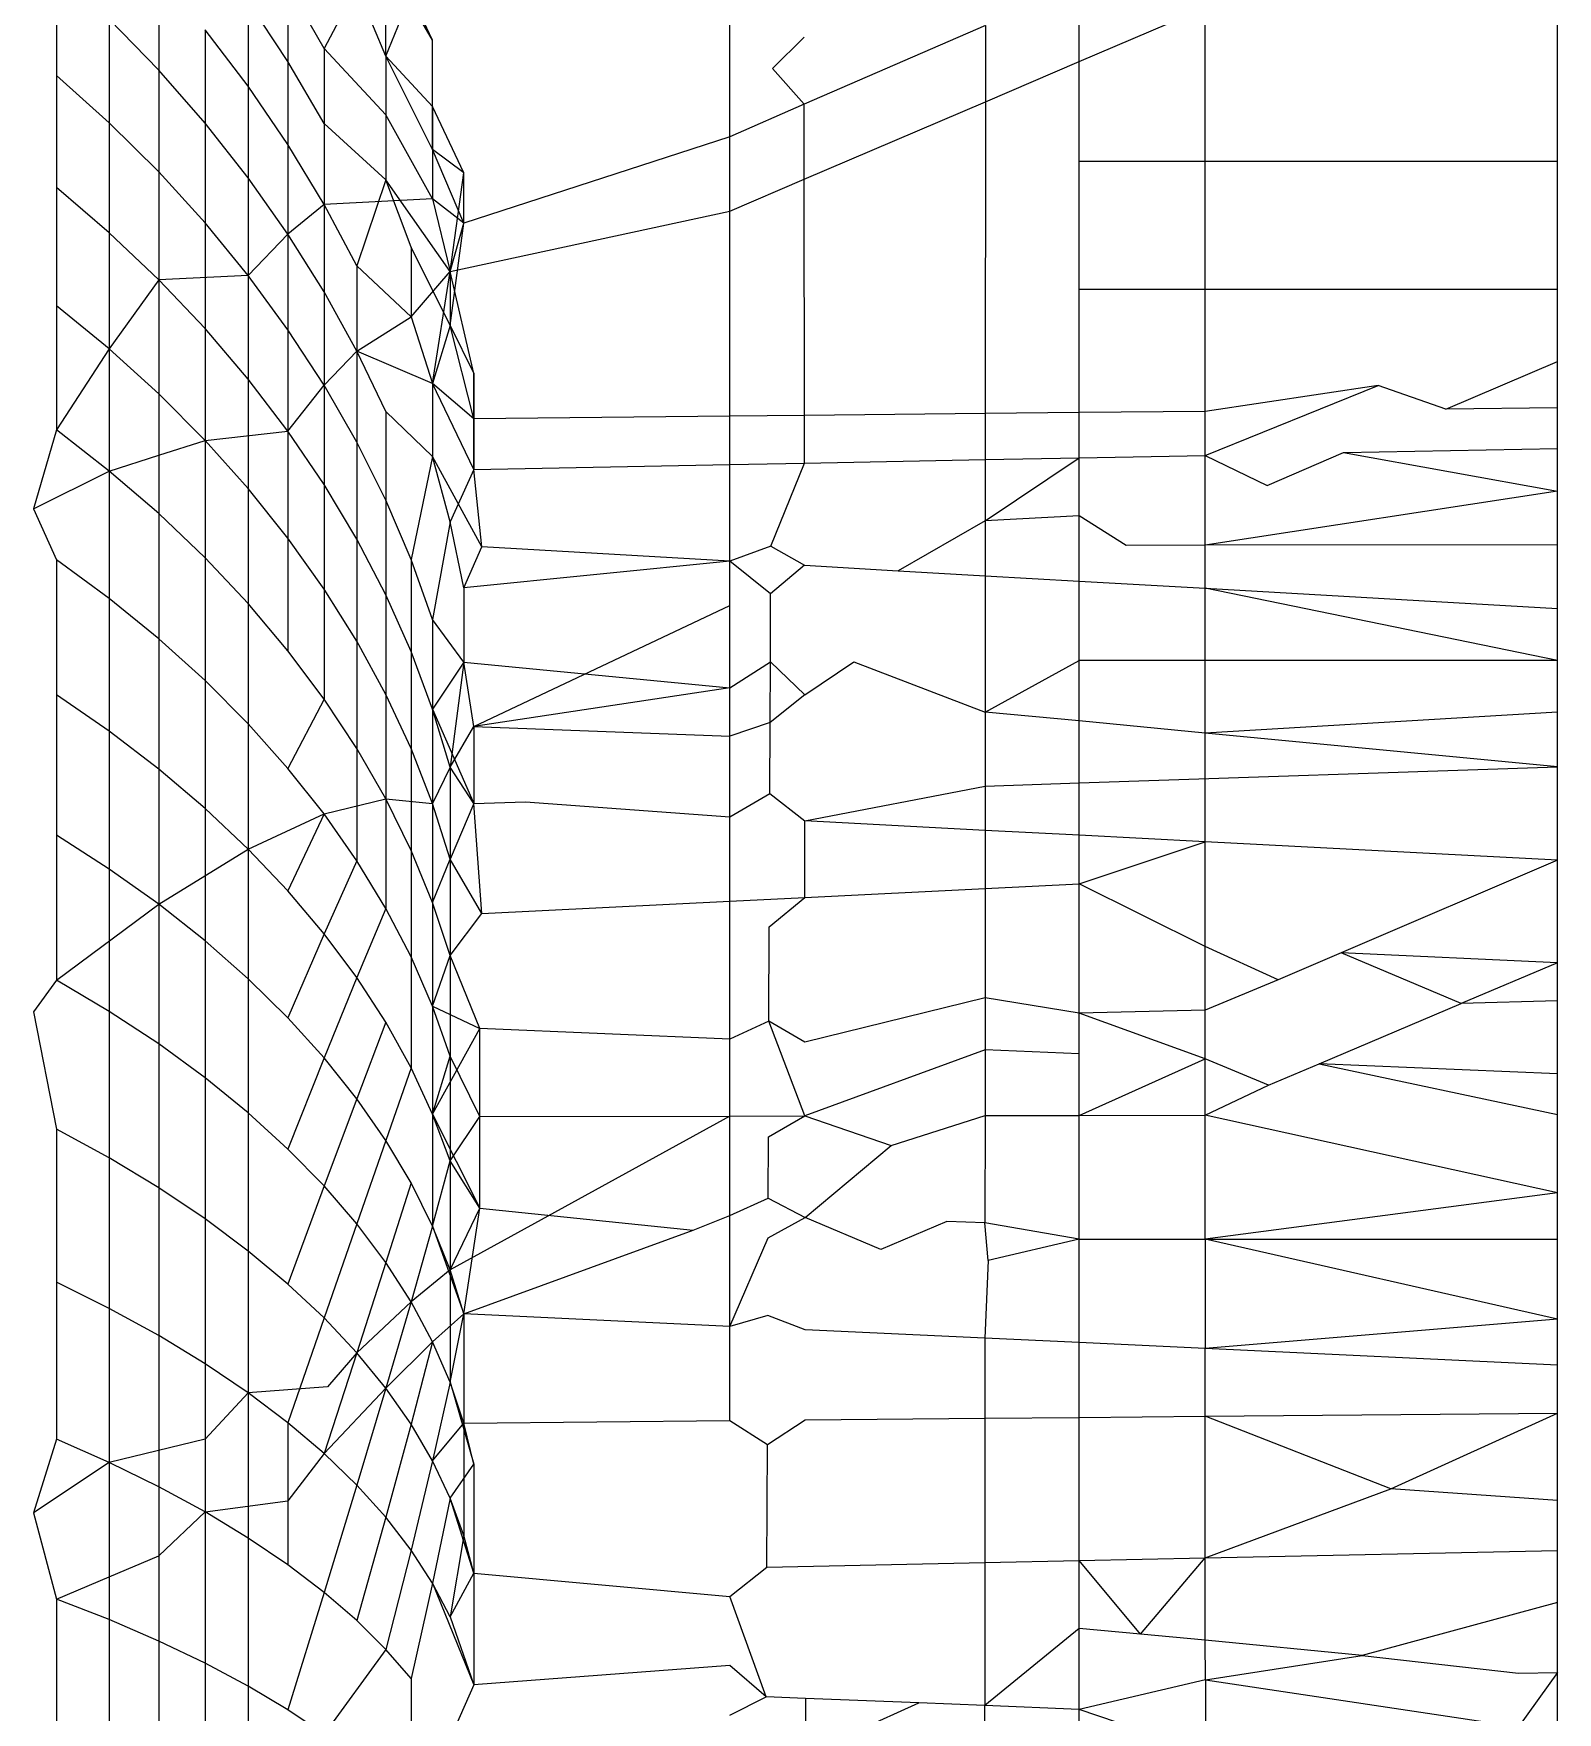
# Model space of a CAD drawing. Header units: inches. Extents: x 17 to 4615, y 5 to 3256.
# Drawn here: x 1649.232 to 1650.252, y 2590.864 to 2591.988 of the extents above; entities that cross this region are included whole.
import ezdxf

# ---------------------------------------------------------------- set-up
doc = ezdxf.new("R2010")
doc.units = ezdxf.units.IN
doc.header["$MEASUREMENT"] = 0

msp = doc.modelspace()

# ---------------------------------------------------------------- linework, layer by layer
for p, q in [((1649.6984, 2591.9188), (1649.6984, 2592.5899)), ((1650.2525, 2591.9023), (1650.2525, 2592.1059)), ((1649.4682, 2591.9726), (1649.4682, 2592.0378)), ((1649.4995, 2591.9835), (1649.4682, 2592.0378)), ((1649.2478, 2592.0303), (1649.2478, 2591.9597)), ((1649.3162, 2592.027), (1649.3162, 2591.9633)), ((1649.4027, 2592.0203), (1649.4027, 2591.9691)), ((1649.4269, 2591.9778), (1649.4027, 2592.0203)), ((1649.4488, 2592.0191), (1649.4269, 2591.9778)), ((1649.4682, 2591.9726), (1649.4488, 2592.0191)), ((1649.4682, 2591.9726), (1649.4851, 2592.0139)), ((1649.4995, 2591.9835), (1649.4851, 2592.0139)), ((1649.9324, 2591.9691), (1649.9324, 2592.0207)), ((1649.3761, 2592.0093), (1649.3761, 2591.9525)), ((1649.4027, 2591.9691), (1649.3761, 2592.0093)), ((1649.9324, 2591.9691), (1650.0166, 2592.0051)), ((1650.0166, 2591.9023), (1650.0166, 2592.0051)), ((1649.283, 2591.9975), (1649.283, 2591.9281)), ((1649.3162, 2591.9633), (1649.283, 2591.9975)), ((1649.3472, 2591.9904), (1649.3472, 2591.9279)), ((1649.3761, 2591.9525), (1649.3472, 2591.9904)), ((1649.8696, 2591.9933), (1649.7483, 2591.9405)), ((1649.8696, 2591.9933), (1649.8696, 2591.9422)), ((1649.4995, 2591.9102), (1649.4995, 2591.9835)), ((1649.4995, 2591.939), (1649.4995, 2591.9835)), ((1649.7483, 2591.9853), (1649.7271, 2591.9644)), ((1649.4027, 2591.9691), (1649.4027, 2591.9135)), ((1649.4269, 2591.9277), (1649.4027, 2591.9691)), ((1649.4269, 2591.9778), (1649.4269, 2591.9277)), ((1649.4682, 2591.9334), (1649.4269, 2591.9778)), ((1649.4682, 2591.9726), (1649.4682, 2591.9334)), ((1649.4995, 2591.9102), (1649.4682, 2591.9726)), ((1649.4995, 2591.939), (1649.4682, 2591.9726)), ((1649.8696, 2591.9422), (1649.9324, 2591.9691)), ((1649.9324, 2591.9023), (1649.9324, 2591.9691)), ((1649.2478, 2591.9597), (1649.2478, 2591.8847)), ((1649.283, 2591.9281), (1649.2478, 2591.9597)), ((1649.3162, 2591.9633), (1649.3162, 2591.8952)), ((1649.3472, 2591.9279), (1649.3162, 2591.9633)), ((1649.7483, 2591.9405), (1649.7271, 2591.9644)), ((1649.3761, 2591.9525), (1649.3761, 2591.8913)), ((1649.4027, 2591.9135), (1649.3761, 2591.9525)), ((1649.4995, 2591.939), (1649.4995, 2591.9102)), ((1649.5205, 2591.8945), (1649.4995, 2591.939)), ((1649.7483, 2591.9405), (1649.6984, 2591.9188)), ((1649.7483, 2591.8904), (1649.8696, 2591.9422)), ((1649.7483, 2591.8904), (1649.7483, 2591.9405)), ((1649.8696, 2591.9422), (1649.8695, 2591.7334)), ((1649.283, 2591.9281), (1649.283, 2591.8545)), ((1649.3162, 2591.8952), (1649.283, 2591.9281)), ((1649.3472, 2591.9279), (1649.3472, 2591.8611)), ((1649.3761, 2591.8913), (1649.3472, 2591.9279)), ((1649.4269, 2591.9277), (1649.4269, 2591.8734)), ((1649.4682, 2591.8899), (1649.4269, 2591.9277)), ((1649.4682, 2591.9334), (1649.4682, 2591.8899)), ((1649.4995, 2591.8773), (1649.4682, 2591.9334)), ((1649.4027, 2591.9135), (1649.4027, 2591.8536)), ((1649.4269, 2591.8734), (1649.4027, 2591.9135)), ((1649.6984, 2591.9188), (1649.5205, 2591.8608)), ((1649.6984, 2591.869), (1649.6984, 2591.9188)), ((1649.4995, 2591.9102), (1649.4995, 2591.8773)), ((1649.5205, 2591.8608), (1649.4995, 2591.9102)), ((1649.5205, 2591.8945), (1649.4995, 2591.9102)), ((1649.9324, 2591.8167), (1649.9324, 2591.9023)), ((1649.9324, 2591.9023), (1650.0166, 2591.9023)), ((1650.0166, 2591.9023), (1650.2525, 2591.9023)), ((1650.0166, 2591.8167), (1650.0166, 2591.9023)), ((1650.2525, 2591.8167), (1650.2525, 2591.9023)), ((1649.3162, 2591.8952), (1649.3162, 2591.8229)), ((1649.3472, 2591.8611), (1649.3162, 2591.8952)), ((1649.3761, 2591.8913), (1649.3761, 2591.8259)), ((1649.4027, 2591.8536), (1649.3761, 2591.8913)), ((1649.4682, 2591.8899), (1649.4488, 2591.8324)), ((1649.4851, 2591.8448), (1649.4682, 2591.8899)), ((1649.5113, 2591.8286), (1649.4682, 2591.8899)), ((1649.5113, 2591.8286), (1649.5205, 2591.8945)), ((1649.5205, 2591.8608), (1649.5205, 2591.8945)), ((1649.6984, 2591.869), (1649.7483, 2591.8904)), ((1649.7485, 2591.7322), (1649.7483, 2591.8904)), ((1649.2478, 2591.8847), (1649.2478, 2591.8056)), ((1649.283, 2591.8545), (1649.2478, 2591.8847)), ((1649.4269, 2591.8734), (1649.4027, 2591.8536)), ((1649.4995, 2591.8773), (1649.4269, 2591.8734)), ((1649.4269, 2591.8734), (1649.4269, 2591.8149)), ((1649.4488, 2591.8324), (1649.4269, 2591.8734)), ((1649.4995, 2591.8773), (1649.5113, 2591.8286)), ((1649.5205, 2591.8608), (1649.4995, 2591.8773)), ((1649.5113, 2591.8286), (1649.6984, 2591.869)), ((1649.6984, 2591.7317), (1649.6984, 2591.869)), ((1649.3472, 2591.8611), (1649.3472, 2591.7903)), ((1649.3761, 2591.8259), (1649.3472, 2591.8611)), ((1649.5113, 2591.8286), (1649.5205, 2591.8608)), ((1649.5113, 2591.7925), (1649.5205, 2591.8608)), ((1649.283, 2591.8545), (1649.283, 2591.7767)), ((1649.3162, 2591.8229), (1649.283, 2591.8545)), ((1649.4027, 2591.8536), (1649.3761, 2591.8259)), ((1649.4027, 2591.8536), (1649.4027, 2591.7896)), ((1649.4269, 2591.8149), (1649.4027, 2591.8536)), ((1649.4851, 2591.8448), (1649.4851, 2591.7983)), ((1649.5113, 2591.7925), (1649.4851, 2591.8448)), ((1649.3162, 2591.8229), (1649.283, 2591.7767)), ((1649.3761, 2591.8259), (1649.3162, 2591.8229)), ((1649.3162, 2591.8229), (1649.3162, 2591.7466)), ((1649.3472, 2591.7903), (1649.3162, 2591.8229)), ((1649.3761, 2591.8259), (1649.3761, 2591.7565)), ((1649.4027, 2591.7896), (1649.3761, 2591.8259)), ((1649.4488, 2591.8324), (1649.4488, 2591.7753)), ((1649.4851, 2591.7983), (1649.4488, 2591.8324)), ((1649.4851, 2591.7983), (1649.5113, 2591.8286)), ((1649.4995, 2591.7537), (1649.5113, 2591.8286)), ((1649.5113, 2591.8286), (1649.5113, 2591.7925)), ((1649.5271, 2591.7602), (1649.5113, 2591.8286)), ((1649.4269, 2591.8149), (1649.4269, 2591.7524)), ((1649.4488, 2591.7753), (1649.4269, 2591.8149)), ((1649.9324, 2591.8167), (1650.0166, 2591.8167)), ((1649.9324, 2591.7341), (1649.9324, 2591.8167)), ((1650.0166, 2591.8167), (1650.2525, 2591.8167)), ((1650.0166, 2591.7349), (1650.0166, 2591.8167)), ((1650.2525, 2591.7684), (1650.2525, 2591.8167)), ((1649.2478, 2591.8056), (1649.2478, 2591.7225)), ((1649.283, 2591.7767), (1649.2478, 2591.8056)), ((1649.3472, 2591.7903), (1649.3472, 2591.7155)), ((1649.3761, 2591.7565), (1649.3472, 2591.7903)), ((1649.4027, 2591.7896), (1649.4027, 2591.7217)), ((1649.4269, 2591.7524), (1649.4027, 2591.7896)), ((1649.4488, 2591.7753), (1649.4851, 2591.7983)), ((1649.4851, 2591.7983), (1649.4995, 2591.7537)), ((1649.5113, 2591.7925), (1649.4995, 2591.7537)), ((1649.5271, 2591.73), (1649.5113, 2591.7925)), ((1649.5113, 2591.7925), (1649.5271, 2591.7602)), ((1649.283, 2591.7767), (1649.2478, 2591.7225)), ((1649.3162, 2591.7466), (1649.283, 2591.7767)), ((1649.283, 2591.7767), (1649.283, 2591.695)), ((1649.4269, 2591.7524), (1649.4488, 2591.7753)), ((1649.4488, 2591.7753), (1649.4488, 2591.7143)), ((1649.4682, 2591.7348), (1649.4488, 2591.7753)), ((1649.4995, 2591.7537), (1649.4488, 2591.7753)), ((1650.1778, 2591.7365), (1650.2525, 2591.7684)), ((1650.2525, 2591.7372), (1650.2525, 2591.7684)), ((1649.3761, 2591.7565), (1649.3761, 2591.6832)), ((1649.4027, 2591.7217), (1649.3761, 2591.7565)), ((1649.5271, 2591.7602), (1649.5271, 2591.73)), ((1649.5271, 2591.6961), (1649.5271, 2591.7602)), ((1649.3472, 2591.7155), (1649.3162, 2591.7466)), ((1649.3162, 2591.7466), (1649.3162, 2591.7056)), ((1649.4027, 2591.7217), (1649.4269, 2591.7524)), ((1649.4269, 2591.7524), (1649.4269, 2591.686)), ((1649.4488, 2591.7143), (1649.4269, 2591.7524)), ((1649.4995, 2591.7537), (1649.4995, 2591.7047)), ((1649.5271, 2591.6961), (1649.4995, 2591.7537)), ((1649.5271, 2591.73), (1649.4995, 2591.7537)), ((1650.1325, 2591.7523), (1650.0166, 2591.7349)), ((1650.0166, 2591.7055), (1650.1325, 2591.7523)), ((1650.1778, 2591.7365), (1650.1325, 2591.7523)), ((1649.4682, 2591.7348), (1649.4682, 2591.6754)), ((1649.4682, 2591.7348), (1649.4995, 2591.7047)), ((1649.6984, 2591.7317), (1649.5271, 2591.73)), ((1649.7485, 2591.7322), (1649.6984, 2591.7317)), ((1649.6984, 2591.6994), (1649.6984, 2591.7317)), ((1649.8695, 2591.7334), (1649.7485, 2591.7322)), ((1649.7485, 2591.7003), (1649.7485, 2591.7322)), ((1649.9324, 2591.7341), (1649.8695, 2591.7334)), ((1649.8695, 2591.7334), (1649.8695, 2591.7027)), ((1650.0166, 2591.7349), (1649.9324, 2591.7341)), ((1649.9324, 2591.7039), (1649.9324, 2591.7341)), ((1650.0166, 2591.7055), (1650.0166, 2591.7349)), ((1650.2525, 2591.7372), (1650.1778, 2591.7365)), ((1650.2525, 2591.71), (1650.2525, 2591.7372)), ((1649.2478, 2591.7225), (1649.2324, 2591.6697)), ((1649.283, 2591.695), (1649.2478, 2591.7225)), ((1649.3472, 2591.7155), (1649.4027, 2591.7217)), ((1649.4027, 2591.7217), (1649.4027, 2591.65)), ((1649.4269, 2591.686), (1649.4027, 2591.7217)), ((1649.5271, 2591.73), (1649.5271, 2591.6961)), ((1649.3162, 2591.7056), (1649.3472, 2591.7155)), ((1649.3472, 2591.7155), (1649.3472, 2591.6369)), ((1649.3761, 2591.6832), (1649.3472, 2591.7155)), ((1649.4488, 2591.7143), (1649.4488, 2591.6495)), ((1649.4682, 2591.6754), (1649.4488, 2591.7143)), ((1650.1093, 2591.7073), (1650.2525, 2591.71)), ((1650.2525, 2591.6815), (1650.2525, 2591.71)), ((1649.283, 2591.695), (1649.3162, 2591.7056)), ((1649.3162, 2591.7056), (1649.3162, 2591.6665)), ((1649.4995, 2591.7047), (1649.4851, 2591.6357)), ((1649.5113, 2591.661), (1649.4995, 2591.7047)), ((1649.5325, 2591.6443), (1649.4995, 2591.7047)), ((1649.5271, 2591.6961), (1649.6984, 2591.6994)), ((1649.6984, 2591.6994), (1649.7485, 2591.7003)), ((1649.6984, 2591.6347), (1649.6984, 2591.6994)), ((1649.7259, 2591.6447), (1649.7485, 2591.7003)), ((1649.7485, 2591.7003), (1649.8695, 2591.7027)), ((1649.8694, 2591.6617), (1649.9324, 2591.7039)), ((1649.8695, 2591.7027), (1649.8694, 2591.6617)), ((1649.8695, 2591.7027), (1649.9324, 2591.7039)), ((1649.9324, 2591.7039), (1650.0166, 2591.7055)), ((1649.9324, 2591.665), (1649.9324, 2591.7039)), ((1650.0166, 2591.7055), (1650.0581, 2591.6854)), ((1650.0166, 2591.6453), (1650.0166, 2591.7055)), ((1650.0581, 2591.6854), (1650.1093, 2591.7073)), ((1650.1093, 2591.7073), (1650.2525, 2591.6815)), ((1649.2324, 2591.6697), (1649.283, 2591.695)), ((1649.283, 2591.695), (1649.283, 2591.6097)), ((1649.3162, 2591.6665), (1649.283, 2591.695)), ((1649.5271, 2591.6961), (1649.5113, 2591.661)), ((1649.5325, 2591.6443), (1649.5271, 2591.6961)), ((1649.3761, 2591.6832), (1649.3761, 2591.6063)), ((1649.4027, 2591.65), (1649.3761, 2591.6832)), ((1649.4269, 2591.686), (1649.4269, 2591.616)), ((1649.4488, 2591.6495), (1649.4269, 2591.686)), ((1649.4682, 2591.6754), (1649.4682, 2591.6122)), ((1649.4851, 2591.6357), (1649.4682, 2591.6754)), ((1650.2525, 2591.6815), (1650.0166, 2591.6453)), ((1650.2525, 2591.6457), (1650.2525, 2591.6815)), ((1649.2324, 2591.6697), (1649.2478, 2591.6356)), ((1649.3162, 2591.6665), (1649.3162, 2591.5827)), ((1649.3472, 2591.6369), (1649.3162, 2591.6665)), ((1649.9324, 2591.665), (1649.8694, 2591.6617)), ((1649.9324, 2591.6213), (1649.9324, 2591.665)), ((1649.9638, 2591.6451), (1649.9324, 2591.665)), ((1649.5113, 2591.661), (1649.4995, 2591.5956)), ((1649.5205, 2591.6168), (1649.5113, 2591.661)), ((1649.8694, 2591.6617), (1649.8112, 2591.6283)), ((1649.8694, 2591.6617), (1649.8694, 2591.6249)), ((1649.4027, 2591.65), (1649.4027, 2591.5747)), ((1649.4269, 2591.616), (1649.4027, 2591.65)), ((1649.4488, 2591.6495), (1649.4488, 2591.5811)), ((1649.4682, 2591.6122), (1649.4488, 2591.6495)), ((1649.5205, 2591.6168), (1649.5325, 2591.6443)), ((1649.6984, 2591.6347), (1649.5325, 2591.6443)), ((1649.7259, 2591.6447), (1649.6984, 2591.6347)), ((1649.7259, 2591.6447), (1649.7485, 2591.6319)), ((1650.0166, 2591.6453), (1649.9638, 2591.6451)), ((1650.2525, 2591.6457), (1650.0166, 2591.6453)), ((1650.0166, 2591.6165), (1650.0166, 2591.6453)), ((1650.2525, 2591.603), (1650.2525, 2591.6457)), ((1649.2478, 2591.6356), (1649.2478, 2591.5451)), ((1649.283, 2591.6097), (1649.2478, 2591.6356)), ((1649.3472, 2591.6369), (1649.3472, 2591.5547)), ((1649.3761, 2591.6063), (1649.3472, 2591.6369)), ((1649.4851, 2591.6357), (1649.4851, 2591.5742)), ((1649.4995, 2591.5956), (1649.4851, 2591.6357)), ((1649.6984, 2591.6347), (1649.5205, 2591.6168)), ((1649.7257, 2591.6129), (1649.6984, 2591.6347)), ((1649.6984, 2591.6049), (1649.6984, 2591.6347)), ((1649.7485, 2591.6319), (1649.7257, 2591.6129)), ((1649.7485, 2591.6319), (1649.8112, 2591.6283)), ((1649.8112, 2591.6283), (1649.8694, 2591.6249)), ((1649.8694, 2591.6249), (1649.9324, 2591.6213)), ((1649.8694, 2591.6249), (1649.8694, 2591.5337)), ((1649.9324, 2591.5681), (1649.9324, 2591.6213)), ((1649.9324, 2591.6213), (1650.0166, 2591.6165)), ((1649.283, 2591.6097), (1649.283, 2591.5208)), ((1649.3162, 2591.5827), (1649.283, 2591.6097)), ((1649.4269, 2591.616), (1649.4269, 2591.5424)), ((1649.4488, 2591.5811), (1649.4269, 2591.616)), ((1649.4682, 2591.6122), (1649.4682, 2591.5455)), ((1649.4851, 2591.5742), (1649.4682, 2591.6122)), ((1649.5205, 2591.6168), (1649.5205, 2591.567)), ((1649.7256, 2591.5673), (1649.7257, 2591.6129)), ((1650.0166, 2591.6165), (1650.2525, 2591.603)), ((1650.2525, 2591.5681), (1650.0166, 2591.6165)), ((1650.0166, 2591.5681), (1650.0166, 2591.6165)), ((1649.3761, 2591.6063), (1649.3761, 2591.5258)), ((1649.4027, 2591.5747), (1649.3761, 2591.6063)), ((1649.5271, 2591.524), (1649.6984, 2591.6049)), ((1649.6984, 2591.55), (1649.6984, 2591.6049)), ((1650.2525, 2591.5681), (1650.2525, 2591.603)), ((1649.4995, 2591.5956), (1649.4995, 2591.5357)), ((1649.5205, 2591.567), (1649.4995, 2591.5956)), ((1649.3162, 2591.5827), (1649.3162, 2591.4955)), ((1649.3472, 2591.5547), (1649.3162, 2591.5827)), ((1649.4269, 2591.5424), (1649.4027, 2591.5747)), ((1649.4488, 2591.5811), (1649.4488, 2591.5093)), ((1649.4682, 2591.5455), (1649.4488, 2591.5811)), ((1649.4851, 2591.5742), (1649.4851, 2591.5093)), ((1649.4995, 2591.5357), (1649.4851, 2591.5742)), ((1649.5205, 2591.567), (1649.4995, 2591.5357)), ((1649.5205, 2591.567), (1649.5113, 2591.4967)), ((1649.5271, 2591.524), (1649.5205, 2591.567)), ((1649.5205, 2591.567), (1649.6984, 2591.55)), ((1649.6984, 2591.55), (1649.7256, 2591.5673)), ((1649.7254, 2591.5266), (1649.7256, 2591.5673)), ((1649.7256, 2591.5673), (1649.7486, 2591.5452)), ((1649.7486, 2591.5452), (1649.7816, 2591.5674)), ((1649.7816, 2591.5674), (1649.8694, 2591.5337)), ((1649.8694, 2591.5337), (1649.9324, 2591.5681)), ((1650.0166, 2591.5681), (1649.9324, 2591.5681)), ((1649.9324, 2591.5277), (1649.9324, 2591.5681)), ((1650.2525, 2591.5681), (1650.0166, 2591.5681)), ((1650.0166, 2591.5196), (1650.0166, 2591.5681)), ((1650.2525, 2591.4971), (1650.2525, 2591.5681)), ((1649.3472, 2591.5547), (1649.3472, 2591.4692)), ((1649.3761, 2591.5258), (1649.3472, 2591.5547)), ((1649.2478, 2591.5451), (1649.2478, 2591.4513)), ((1649.283, 2591.5208), (1649.2478, 2591.5451)), ((1649.4269, 2591.5424), (1649.4027, 2591.496)), ((1649.4488, 2591.5093), (1649.4269, 2591.5424)), ((1649.4682, 2591.5455), (1649.4682, 2591.4755)), ((1649.4851, 2591.5093), (1649.4682, 2591.5455)), ((1649.6984, 2591.55), (1649.5271, 2591.524)), ((1649.6984, 2591.5176), (1649.6984, 2591.55)), ((1649.7486, 2591.5452), (1649.7254, 2591.5266)), ((1649.4995, 2591.5357), (1649.4995, 2591.4725)), ((1649.5113, 2591.4967), (1649.4995, 2591.5357)), ((1649.4995, 2591.5357), (1649.5271, 2591.4724)), ((1649.9324, 2591.5277), (1649.8694, 2591.5337)), ((1649.8694, 2591.5337), (1649.8694, 2591.4841)), ((1650.2525, 2591.5336), (1650.0166, 2591.5196)), ((1649.283, 2591.5208), (1649.283, 2591.4286)), ((1649.3162, 2591.4955), (1649.283, 2591.5208)), ((1649.3761, 2591.5258), (1649.3761, 2591.442)), ((1649.4027, 2591.496), (1649.3761, 2591.5258)), ((1649.5113, 2591.4967), (1649.5271, 2591.524)), ((1649.5271, 2591.524), (1649.5271, 2591.4724)), ((1649.5271, 2591.524), (1649.6984, 2591.5176)), ((1649.7254, 2591.5266), (1649.6984, 2591.5176)), ((1649.7252, 2591.4792), (1649.7254, 2591.5266)), ((1649.9324, 2591.4862), (1649.9324, 2591.5277)), ((1650.0166, 2591.5196), (1649.9324, 2591.5277)), ((1650.2525, 2591.4971), (1650.0166, 2591.5196)), ((1650.0166, 2591.4468), (1650.0166, 2591.5196)), ((1649.4488, 2591.5093), (1649.4488, 2591.4342)), ((1649.4682, 2591.4755), (1649.4488, 2591.5093)), ((1649.4851, 2591.5093), (1649.4851, 2591.4411)), ((1649.4995, 2591.4725), (1649.4851, 2591.5093)), ((1649.6984, 2591.4635), (1649.6984, 2591.5176)), ((1649.4269, 2591.4655), (1649.4027, 2591.496)), ((1649.5113, 2591.4967), (1649.4995, 2591.4725)), ((1649.5113, 2591.4967), (1649.5113, 2591.4353)), ((1649.5271, 2591.4724), (1649.5113, 2591.4967)), ((1649.9324, 2591.4862), (1650.2525, 2591.4971)), ((1650.2525, 2591.4345), (1650.2525, 2591.4971)), ((1649.3162, 2591.4955), (1649.3162, 2591.405)), ((1649.3472, 2591.4692), (1649.3162, 2591.4955)), ((1649.8694, 2591.4841), (1649.9324, 2591.4862)), ((1649.9324, 2591.4512), (1649.9324, 2591.4862)), ((1649.4269, 2591.4655), (1649.4682, 2591.4755)), ((1649.4682, 2591.4755), (1649.4682, 2591.4022)), ((1649.4851, 2591.4411), (1649.4682, 2591.4755)), ((1649.4682, 2591.4755), (1649.4995, 2591.4725)), ((1649.5271, 2591.4724), (1649.5618, 2591.4736)), ((1649.5618, 2591.4736), (1649.6984, 2591.4635)), ((1649.6984, 2591.4635), (1649.7252, 2591.4792)), ((1649.7252, 2591.4792), (1649.7487, 2591.4608)), ((1649.7487, 2591.4608), (1649.8694, 2591.4841)), ((1649.8694, 2591.4841), (1649.8693, 2591.4545)), ((1649.3472, 2591.4692), (1649.3472, 2591.3805)), ((1649.3761, 2591.442), (1649.3472, 2591.4692)), ((1649.3761, 2591.442), (1649.4269, 2591.4655)), ((1649.4269, 2591.4655), (1649.4027, 2591.4141)), ((1649.4488, 2591.4342), (1649.4269, 2591.4655)), ((1649.4995, 2591.4725), (1649.4995, 2591.4062)), ((1649.5113, 2591.4353), (1649.4995, 2591.4725)), ((1649.5271, 2591.4724), (1649.5113, 2591.4353)), ((1649.5325, 2591.3988), (1649.5271, 2591.4724)), ((1649.6984, 2591.4071), (1649.6984, 2591.4635)), ((1649.2478, 2591.4513), (1649.2478, 2591.3543)), ((1649.283, 2591.4286), (1649.2478, 2591.4513)), ((1649.8693, 2591.4545), (1649.7487, 2591.4608)), ((1649.7487, 2591.4096), (1649.7487, 2591.4608)), ((1649.9324, 2591.4512), (1649.8693, 2591.4545)), ((1649.8693, 2591.4545), (1649.8693, 2591.4155)), ((1649.9324, 2591.4187), (1649.9324, 2591.4512)), ((1650.0166, 2591.4468), (1649.9324, 2591.4512)), ((1649.3162, 2591.405), (1649.3761, 2591.442)), ((1649.4027, 2591.4141), (1649.3761, 2591.442)), ((1649.3761, 2591.442), (1649.3761, 2591.3551)), ((1649.4851, 2591.4411), (1649.4851, 2591.3698)), ((1649.4995, 2591.4062), (1649.4851, 2591.4411)), ((1649.9324, 2591.4187), (1650.0166, 2591.4468)), ((1650.2525, 2591.4345), (1650.0166, 2591.4468)), ((1650.0166, 2591.3767), (1650.0166, 2591.4468)), ((1649.283, 2591.4286), (1649.283, 2591.3333)), ((1649.3162, 2591.405), (1649.283, 2591.4286)), ((1649.4488, 2591.4342), (1649.4269, 2591.3853)), ((1649.4682, 2591.4022), (1649.4488, 2591.4342)), ((1649.4995, 2591.4062), (1649.5113, 2591.4353)), ((1649.5113, 2591.4353), (1649.5113, 2591.3708)), ((1649.5325, 2591.3988), (1649.5113, 2591.4353)), ((1650.2525, 2591.4345), (1650.1077, 2591.3725)), ((1650.2525, 2591.3659), (1650.2525, 2591.4345)), ((1649.8693, 2591.4155), (1649.9324, 2591.4187)), ((1650.0166, 2591.3767), (1649.9324, 2591.4187)), ((1649.9324, 2591.3321), (1649.9324, 2591.4187)), ((1649.4269, 2591.3853), (1649.4027, 2591.4141)), ((1649.4995, 2591.4062), (1649.4995, 2591.3368)), ((1649.5113, 2591.3708), (1649.4995, 2591.4062)), ((1649.5325, 2591.3988), (1649.6984, 2591.4071)), ((1649.6984, 2591.4071), (1649.7487, 2591.4096)), ((1649.6984, 2591.3148), (1649.6984, 2591.4071)), ((1649.7249, 2591.39), (1649.7487, 2591.4096)), ((1649.7487, 2591.4096), (1649.8693, 2591.4155)), ((1649.8693, 2591.4155), (1649.8693, 2591.3425)), ((1649.2478, 2591.3543), (1649.3162, 2591.405)), ((1649.3472, 2591.3805), (1649.3162, 2591.405)), ((1649.3162, 2591.405), (1649.3162, 2591.3115)), ((1649.4682, 2591.4022), (1649.4488, 2591.356)), ((1649.4851, 2591.3698), (1649.4682, 2591.4022)), ((1649.5113, 2591.3708), (1649.5325, 2591.3988)), ((1649.4269, 2591.3853), (1649.4027, 2591.3291)), ((1649.4488, 2591.356), (1649.4269, 2591.3853)), ((1649.7246, 2591.3268), (1649.7249, 2591.39)), ((1649.3472, 2591.3805), (1649.3472, 2591.2888)), ((1649.3761, 2591.3551), (1649.3472, 2591.3805)), ((1650.0656, 2591.3545), (1650.0166, 2591.3767)), ((1650.0166, 2591.3342), (1650.0166, 2591.3767)), ((1650.1077, 2591.3725), (1650.0656, 2591.3545)), ((1650.2525, 2591.3659), (1650.1077, 2591.3725)), ((1650.1881, 2591.3386), (1650.1077, 2591.3725)), ((1649.4851, 2591.3698), (1649.4851, 2591.2955)), ((1649.4995, 2591.3368), (1649.4851, 2591.3698)), ((1649.4995, 2591.3368), (1649.5113, 2591.3708)), ((1649.5113, 2591.3708), (1649.5113, 2591.3034)), ((1649.5311, 2591.3218), (1649.5113, 2591.3708)), ((1650.2525, 2591.3659), (1650.1881, 2591.3386)), ((1650.2525, 2591.3403), (1650.2525, 2591.3659)), ((1649.2478, 2591.3543), (1649.2324, 2591.333)), ((1649.283, 2591.3333), (1649.2478, 2591.3543)), ((1649.3761, 2591.3551), (1649.3761, 2591.2654)), ((1649.4027, 2591.3291), (1649.3761, 2591.3551)), ((1649.4488, 2591.356), (1649.4269, 2591.3023)), ((1649.4682, 2591.326), (1649.4488, 2591.356)), ((1650.0656, 2591.3545), (1650.0166, 2591.3342)), ((1649.8693, 2591.3425), (1649.7488, 2591.3127)), ((1649.9324, 2591.3321), (1649.8693, 2591.3425)), ((1649.8693, 2591.3425), (1649.8693, 2591.3076)), ((1650.0929, 2591.2983), (1650.1881, 2591.3386)), ((1650.2525, 2591.3403), (1650.1881, 2591.3386)), ((1650.2525, 2591.2916), (1650.2525, 2591.3403)), ((1649.2324, 2591.333), (1649.2478, 2591.2545)), ((1649.283, 2591.3333), (1649.283, 2591.2352)), ((1649.3162, 2591.3115), (1649.283, 2591.3333)), ((1649.4269, 2591.3023), (1649.4027, 2591.3291)), ((1649.4995, 2591.3368), (1649.4995, 2591.2645)), ((1649.5113, 2591.3034), (1649.4995, 2591.3368)), ((1649.4995, 2591.3368), (1649.5311, 2591.3218)), ((1650.0166, 2591.3342), (1649.9324, 2591.3321)), ((1649.9324, 2591.305), (1649.9324, 2591.3321)), ((1650.0166, 2591.3015), (1649.9324, 2591.3321)), ((1650.0166, 2591.3015), (1650.0166, 2591.3342)), ((1649.4682, 2591.326), (1649.4488, 2591.2749)), ((1649.4851, 2591.2955), (1649.4682, 2591.326)), ((1649.4995, 2591.2645), (1649.5311, 2591.3218)), ((1649.5311, 2591.263), (1649.5311, 2591.3218)), ((1649.6984, 2591.3148), (1649.5311, 2591.3218)), ((1649.7246, 2591.3268), (1649.6984, 2591.3148)), ((1649.7488, 2591.3127), (1649.7246, 2591.3268)), ((1649.7488, 2591.2634), (1649.7246, 2591.3268)), ((1649.3162, 2591.3115), (1649.3162, 2591.2152)), ((1649.3472, 2591.2888), (1649.3162, 2591.3115)), ((1649.6984, 2591.2633), (1649.6984, 2591.3148)), ((1649.8693, 2591.3076), (1649.7488, 2591.2634)), ((1649.9324, 2591.305), (1649.8693, 2591.3076)), ((1649.8693, 2591.3076), (1649.8693, 2591.2636)), ((1649.9324, 2591.2637), (1649.9324, 2591.305)), ((1649.4269, 2591.3023), (1649.4027, 2591.2412)), ((1649.4488, 2591.2749), (1649.4269, 2591.3023)), ((1649.4851, 2591.2955), (1649.4682, 2591.247)), ((1649.4995, 2591.2645), (1649.4851, 2591.2955)), ((1649.4995, 2591.2645), (1649.5113, 2591.3034)), ((1649.5113, 2591.3034), (1649.5113, 2591.2332)), ((1649.5311, 2591.263), (1649.5113, 2591.3034)), ((1649.9324, 2591.2637), (1650.0166, 2591.3015)), ((1650.0591, 2591.2839), (1650.0166, 2591.3015)), ((1650.0166, 2591.2638), (1650.0166, 2591.3015)), ((1650.0591, 2591.2839), (1650.0929, 2591.2983)), ((1650.2525, 2591.2916), (1650.0929, 2591.2983)), ((1650.0929, 2591.2983), (1650.2525, 2591.2642)), ((1649.3472, 2591.2888), (1649.3472, 2591.1944)), ((1649.3761, 2591.2654), (1649.3472, 2591.2888)), ((1650.0166, 2591.2638), (1650.0591, 2591.2839)), ((1650.2525, 2591.2642), (1650.2525, 2591.2916)), ((1649.4488, 2591.2749), (1649.4269, 2591.2165)), ((1649.4682, 2591.247), (1649.4488, 2591.2749)), ((1649.3761, 2591.2654), (1649.3761, 2591.1729)), ((1649.4027, 2591.2412), (1649.3761, 2591.2654)), ((1649.4995, 2591.2645), (1649.4995, 2591.1896)), ((1649.5113, 2591.2332), (1649.4995, 2591.2645)), ((1649.4995, 2591.2645), (1649.5311, 2591.2016)), ((1649.6984, 2591.2633), (1649.5113, 2591.1603)), ((1649.5113, 2591.2332), (1649.5311, 2591.263)), ((1649.5311, 2591.263), (1649.6984, 2591.2633)), ((1649.5311, 2591.2016), (1649.5311, 2591.263)), ((1649.6984, 2591.2633), (1649.7488, 2591.2634)), ((1649.6984, 2591.1968), (1649.6984, 2591.2633)), ((1649.7243, 2591.2493), (1649.7488, 2591.2634)), ((1649.7488, 2591.2634), (1649.8064, 2591.2435)), ((1649.8064, 2591.2435), (1649.8693, 2591.2636)), ((1649.8693, 2591.2636), (1649.8692, 2591.1919)), ((1649.8693, 2591.2636), (1649.9324, 2591.2637)), ((1649.9324, 2591.2637), (1650.0166, 2591.2638)), ((1649.9324, 2591.1809), (1649.9324, 2591.2637)), ((1650.2525, 2591.2119), (1650.0166, 2591.2638)), ((1650.0166, 2591.1809), (1650.0166, 2591.2638)), ((1650.2525, 2591.2119), (1650.2525, 2591.2642)), ((1649.2478, 2591.2545), (1649.2478, 2591.152)), ((1649.283, 2591.2352), (1649.2478, 2591.2545)), ((1649.7242, 2591.2083), (1649.7243, 2591.2493)), ((1649.4269, 2591.2165), (1649.4027, 2591.2412)), ((1649.4682, 2591.247), (1649.4488, 2591.1911)), ((1649.4851, 2591.2185), (1649.4682, 2591.247)), ((1649.7489, 2591.1953), (1649.8064, 2591.2435)), ((1649.283, 2591.2352), (1649.283, 2591.1345)), ((1649.3162, 2591.2152), (1649.283, 2591.2352)), ((1649.4995, 2591.1896), (1649.5113, 2591.2332)), ((1649.5113, 2591.2332), (1649.5113, 2591.1603)), ((1649.5311, 2591.2016), (1649.5113, 2591.2332)), ((1649.3162, 2591.2152), (1649.3162, 2591.1163)), ((1649.3472, 2591.1944), (1649.3162, 2591.2152)), ((1649.4269, 2591.2165), (1649.4027, 2591.1508)), ((1649.4488, 2591.1911), (1649.4269, 2591.2165)), ((1649.4851, 2591.2185), (1649.4682, 2591.1652)), ((1649.4995, 2591.1896), (1649.4851, 2591.2185)), ((1649.6984, 2591.1968), (1649.7242, 2591.2083)), ((1649.7242, 2591.2083), (1649.7489, 2591.1953)), ((1650.2525, 2591.2119), (1650.0166, 2591.1809)), ((1650.2525, 2591.1809), (1650.2525, 2591.2119)), ((1649.3472, 2591.1944), (1649.3472, 2591.0975)), ((1649.3761, 2591.1729), (1649.3472, 2591.1944)), ((1649.5113, 2591.1603), (1649.5311, 2591.2016)), ((1649.5205, 2591.1308), (1649.5311, 2591.2016)), ((1649.5311, 2591.2016), (1649.674, 2591.1869)), ((1649.674, 2591.1869), (1649.6984, 2591.1968)), ((1649.6984, 2591.1225), (1649.6984, 2591.1968)), ((1649.7241, 2591.1817), (1649.7489, 2591.1953)), ((1649.7996, 2591.1739), (1649.7489, 2591.1953)), ((1649.8437, 2591.1926), (1649.7996, 2591.1739)), ((1649.8692, 2591.1919), (1649.8437, 2591.1926)), ((1649.4488, 2591.1911), (1649.4269, 2591.1281)), ((1649.4682, 2591.1652), (1649.4488, 2591.1911)), ((1649.4995, 2591.1896), (1649.4851, 2591.1389)), ((1649.5113, 2591.1603), (1649.4995, 2591.1896)), ((1649.4995, 2591.1896), (1649.5205, 2591.1308)), ((1649.5205, 2591.1308), (1649.674, 2591.1869)), ((1649.6984, 2591.1225), (1649.7241, 2591.1817)), ((1649.8715, 2591.1665), (1649.8692, 2591.1919)), ((1649.9324, 2591.1809), (1649.8692, 2591.1919)), ((1649.9324, 2591.1809), (1649.8715, 2591.1665)), ((1649.9324, 2591.1809), (1650.0166, 2591.1809)), ((1649.9324, 2591.1116), (1649.9324, 2591.1809)), ((1650.0166, 2591.1809), (1650.2525, 2591.1809)), ((1650.2525, 2591.1273), (1650.0166, 2591.1809)), ((1650.0166, 2591.1809), (1650.0166, 2591.1076)), ((1650.2525, 2591.1273), (1650.2525, 2591.1809)), ((1649.3761, 2591.1729), (1649.3761, 2591.078)), ((1649.4027, 2591.1508), (1649.3761, 2591.1729)), ((1649.4682, 2591.1652), (1649.4488, 2591.1048)), ((1649.4851, 2591.1389), (1649.4682, 2591.1652)), ((1649.5113, 2591.1603), (1649.4851, 2591.1389)), ((1649.5113, 2591.1603), (1649.5113, 2591.0851)), ((1649.5205, 2591.1308), (1649.5113, 2591.1603)), ((1649.8715, 2591.1665), (1649.8692, 2591.1145)), ((1649.2478, 2591.152), (1649.2478, 2591.0471)), ((1649.283, 2591.1345), (1649.2478, 2591.152)), ((1649.4269, 2591.1281), (1649.4027, 2591.1508)), ((1649.4851, 2591.1389), (1649.4488, 2591.1048)), ((1649.4851, 2591.1389), (1649.4682, 2591.0811)), ((1649.4995, 2591.1122), (1649.4851, 2591.1389)), ((1649.283, 2591.1345), (1649.283, 2591.0314)), ((1649.3162, 2591.1163), (1649.283, 2591.1345)), ((1649.4269, 2591.1281), (1649.4027, 2591.0579)), ((1649.4488, 2591.1048), (1649.4269, 2591.1281)), ((1649.4995, 2591.1122), (1649.5205, 2591.1308)), ((1649.5113, 2591.0851), (1649.5205, 2591.1308)), ((1649.5205, 2591.1308), (1649.5205, 2591.0578)), ((1649.6984, 2591.1225), (1649.5205, 2591.1308)), ((1649.7239, 2591.1298), (1649.6984, 2591.1225)), ((1649.7489, 2591.1201), (1649.7239, 2591.1298)), ((1650.2525, 2591.1273), (1650.0166, 2591.1076)), ((1650.2525, 2591.0966), (1650.2525, 2591.1273)), ((1649.3162, 2591.1163), (1649.3162, 2591.0152)), ((1649.3472, 2591.0975), (1649.3162, 2591.1163)), ((1649.6984, 2591.0594), (1649.6984, 2591.1225)), ((1649.8692, 2591.1145), (1649.7489, 2591.1201)), ((1649.9324, 2591.1116), (1649.8692, 2591.1145)), ((1649.8692, 2591.1145), (1649.8692, 2591.061)), ((1649.4488, 2591.1048), (1649.4269, 2591.0373)), ((1649.4488, 2591.1048), (1649.4292, 2591.082)), ((1649.4682, 2591.0811), (1649.4488, 2591.1048)), ((1649.4682, 2591.0811), (1649.4995, 2591.1122)), ((1649.4995, 2591.1122), (1649.4851, 2591.057)), ((1649.5113, 2591.0851), (1649.4995, 2591.1122)), ((1649.9324, 2591.0615), (1649.9324, 2591.1116)), ((1650.0166, 2591.1076), (1649.9324, 2591.1116)), ((1650.2525, 2591.0966), (1650.0166, 2591.1076)), ((1650.0166, 2591.0623), (1650.0166, 2591.1076)), ((1649.3761, 2591.078), (1649.3472, 2591.0975)), ((1649.3472, 2591.0975), (1649.3472, 2591.0469)), ((1650.2525, 2591.0644), (1650.2525, 2591.0966)), ((1649.4292, 2591.082), (1649.3761, 2591.078)), ((1649.4269, 2591.0373), (1649.4682, 2591.0811)), ((1649.4682, 2591.0811), (1649.4488, 2591.0162)), ((1649.4851, 2591.057), (1649.4682, 2591.0811)), ((1649.5113, 2591.0851), (1649.4995, 2591.0324)), ((1649.5205, 2591.0578), (1649.5113, 2591.0851)), ((1649.5113, 2591.0851), (1649.5271, 2591.0303)), ((1649.3761, 2591.078), (1649.3472, 2591.0469)), ((1649.3761, 2591.078), (1649.3761, 2590.9808)), ((1649.4027, 2591.0579), (1649.3761, 2591.078)), ((1649.4269, 2591.0373), (1649.4027, 2591.0579)), ((1649.4027, 2591.0579), (1649.4027, 2591.0057)), ((1649.4995, 2591.0324), (1649.5205, 2591.0578)), ((1649.5205, 2591.0578), (1649.6984, 2591.0594)), ((1649.5205, 2591.0578), (1649.5205, 2590.9826)), ((1649.5271, 2591.0303), (1649.5205, 2591.0578)), ((1649.6984, 2591.0594), (1649.7236, 2591.0434)), ((1649.7236, 2591.0434), (1649.749, 2591.0599)), ((1649.749, 2591.0599), (1649.8692, 2591.061)), ((1649.8692, 2591.061), (1649.8691, 2590.9644)), ((1649.8692, 2591.061), (1649.9324, 2591.0615)), ((1649.9324, 2591.0615), (1650.0166, 2591.0623)), ((1649.9324, 2590.9658), (1649.9324, 2591.0615)), ((1650.0166, 2591.0623), (1650.2525, 2591.0644)), ((1650.141, 2591.0138), (1650.0166, 2591.0623)), ((1650.0166, 2590.9675), (1650.0166, 2591.0623)), ((1650.141, 2591.0138), (1650.2525, 2591.0644)), ((1650.2525, 2591.0059), (1650.2525, 2591.0644)), ((1649.2478, 2591.0471), (1649.2324, 2590.9978)), ((1649.283, 2591.0314), (1649.2478, 2591.0471)), ((1649.3472, 2591.0469), (1649.283, 2591.0314)), ((1649.3472, 2591.0469), (1649.3472, 2590.9983)), ((1649.4851, 2591.057), (1649.4682, 2590.9947)), ((1649.4995, 2591.0324), (1649.4851, 2591.057)), ((1649.4269, 2591.0373), (1649.4027, 2591.0057)), ((1649.4488, 2591.0162), (1649.4269, 2591.0373)), ((1649.7232, 2590.9614), (1649.7236, 2591.0434)), ((1649.283, 2591.0314), (1649.2324, 2590.9978)), ((1649.3162, 2591.0152), (1649.283, 2591.0314)), ((1649.283, 2591.0314), (1649.283, 2590.9549)), ((1649.4995, 2591.0324), (1649.4851, 2590.9728)), ((1649.5113, 2591.0076), (1649.4995, 2591.0324)), ((1649.5113, 2591.0076), (1649.5271, 2591.0303)), ((1649.5271, 2591.0303), (1649.5271, 2590.9573)), ((1649.3472, 2590.9983), (1649.3162, 2591.0152)), ((1649.3162, 2591.0152), (1649.3162, 2590.969)), ((1649.4488, 2591.0162), (1649.4269, 2590.9444)), ((1649.4682, 2590.9947), (1649.4488, 2591.0162)), ((1650.0166, 2590.9675), (1650.141, 2591.0138)), ((1650.2525, 2591.0059), (1650.141, 2591.0138)), ((1649.3472, 2590.9983), (1649.4027, 2591.0057)), ((1649.4027, 2591.0057), (1649.4027, 2590.9629)), ((1649.5113, 2591.0076), (1649.4995, 2590.9506)), ((1649.5205, 2590.9826), (1649.5113, 2591.0076)), ((1649.5271, 2590.9573), (1649.5113, 2591.0076)), ((1650.2525, 2590.9724), (1650.2525, 2591.0059)), ((1649.2324, 2590.9978), (1649.2478, 2590.94)), ((1649.3162, 2590.969), (1649.3472, 2590.9983)), ((1649.3472, 2590.9983), (1649.3472, 2590.897)), ((1649.3761, 2590.9808), (1649.3472, 2590.9983)), ((1649.4682, 2590.9947), (1649.4488, 2590.9256)), ((1649.4851, 2590.9728), (1649.4682, 2590.9947)), ((1649.3761, 2590.9808), (1649.3761, 2590.8817)), ((1649.4027, 2590.9629), (1649.3761, 2590.9808)), ((1649.5205, 2590.9826), (1649.5113, 2590.9281)), ((1649.5271, 2590.9573), (1649.5205, 2590.9826)), ((1649.283, 2590.9549), (1649.3162, 2590.969)), ((1649.3162, 2590.969), (1649.3162, 2590.9119)), ((1649.4851, 2590.9728), (1649.4682, 2590.9063)), ((1649.4995, 2590.9506), (1649.4851, 2590.9728)), ((1649.9324, 2590.9658), (1650.0166, 2590.9675)), ((1649.9734, 2590.9165), (1650.0166, 2590.9675)), ((1650.0166, 2590.9675), (1650.2525, 2590.9724)), ((1650.0166, 2590.9125), (1650.0166, 2590.9675)), ((1650.2525, 2590.9377), (1650.2525, 2590.9724)), ((1649.4269, 2590.9444), (1649.4027, 2590.9629)), ((1649.5113, 2590.9281), (1649.5271, 2590.9573)), ((1649.5271, 2590.9573), (1649.5271, 2590.8825)), ((1649.5271, 2590.9573), (1649.6984, 2590.9416)), ((1649.6984, 2590.9416), (1649.7232, 2590.9614)), ((1649.7232, 2590.9614), (1649.8691, 2590.9644)), ((1649.8691, 2590.9644), (1649.9324, 2590.9658)), ((1649.8691, 2590.9644), (1649.8691, 2590.8687)), ((1649.9324, 2590.9202), (1649.9324, 2590.9658)), ((1649.9734, 2590.9165), (1649.9324, 2590.9658)), ((1649.2478, 2590.94), (1649.283, 2590.9549)), ((1649.283, 2590.9549), (1649.283, 2590.9262)), ((1649.4995, 2590.9506), (1649.4851, 2590.8867)), ((1649.5113, 2590.9281), (1649.4995, 2590.9506)), ((1649.4995, 2590.9506), (1649.5271, 2590.8825)), ((1649.2478, 2590.94), (1649.2478, 2590.831)), ((1649.283, 2590.9262), (1649.2478, 2590.94)), ((1649.4269, 2590.9444), (1649.4027, 2590.8659)), ((1649.4488, 2590.9256), (1649.4269, 2590.9444)), ((1649.7229, 2590.8746), (1649.6984, 2590.9416)), ((1650.2525, 2590.9377), (1650.1217, 2590.9023)), ((1650.2525, 2590.8909), (1650.2525, 2590.9377)), ((1649.283, 2590.9262), (1649.283, 2590.8192)), ((1649.3162, 2590.9119), (1649.283, 2590.9262)), ((1649.4682, 2590.9063), (1649.4488, 2590.9256)), ((1649.5113, 2590.9281), (1649.5271, 2590.8825)), ((1649.3162, 2590.9119), (1649.3162, 2590.8068)), ((1649.3472, 2590.897), (1649.3162, 2590.9119)), ((1649.9324, 2590.9202), (1649.8691, 2590.8687)), ((1649.9324, 2590.8661), (1649.9324, 2590.9202)), ((1649.9734, 2590.9165), (1649.9324, 2590.9202)), ((1650.0166, 2590.9125), (1649.9734, 2590.9165)), ((1650.1217, 2590.9023), (1650.0166, 2590.9125)), ((1650.0168, 2590.8859), (1650.0166, 2590.9125)), ((1649.4682, 2590.9063), (1649.4269, 2590.8496)), ((1649.4851, 2590.8867), (1649.4682, 2590.9063)), ((1650.0168, 2590.8859), (1650.1217, 2590.9023)), ((1650.1217, 2590.9023), (1650.2265, 2590.8903)), ((1649.3472, 2590.897), (1649.3472, 2590.794)), ((1649.3761, 2590.8817), (1649.3472, 2590.897)), ((1649.6984, 2590.8955), (1649.5271, 2590.8825)), ((1649.7229, 2590.8746), (1649.6984, 2590.8955)), ((1650.2265, 2590.8903), (1650.2525, 2590.8909)), ((1650.2525, 2590.8909), (1650.2265, 2590.8545)), ((1650.2525, 2590.8532), (1650.2525, 2590.8909)), ((1649.3761, 2590.8817), (1649.3761, 2590.7808)), ((1649.4027, 2590.8659), (1649.3761, 2590.8817)), ((1649.4851, 2590.8867), (1649.4851, 2590.7988)), ((1649.5271, 2590.8825), (1649.5113, 2590.8467)), ((1650.0168, 2590.8859), (1649.9324, 2590.8661)), ((1650.0168, 2590.8859), (1650.2265, 2590.8545)), ((1650.0168, 2590.8859), (1650.0168, 2590.8375)), ((1649.6984, 2590.8623), (1649.7229, 2590.8746)), ((1649.7491, 2590.8735), (1649.7229, 2590.8746)), ((1649.8251, 2590.8705), (1649.7491, 2590.8735)), ((1649.7491, 2590.8735), (1649.7492, 2590.7924)), ((1649.7847, 2590.8522), (1649.8251, 2590.8705)), ((1649.8691, 2590.8687), (1649.8251, 2590.8705)), ((1649.9324, 2590.8661), (1649.8691, 2590.8687)), ((1649.8691, 2590.7613), (1649.8691, 2590.8687)), ((1649.4269, 2590.8496), (1649.4027, 2590.8659)), ((1650.0168, 2590.8375), (1649.9324, 2590.8661)), ((1649.9324, 2590.7609), (1649.9324, 2590.8661))]:
    msp.add_line(p, q)

doc.saveas('drawing.dxf')
